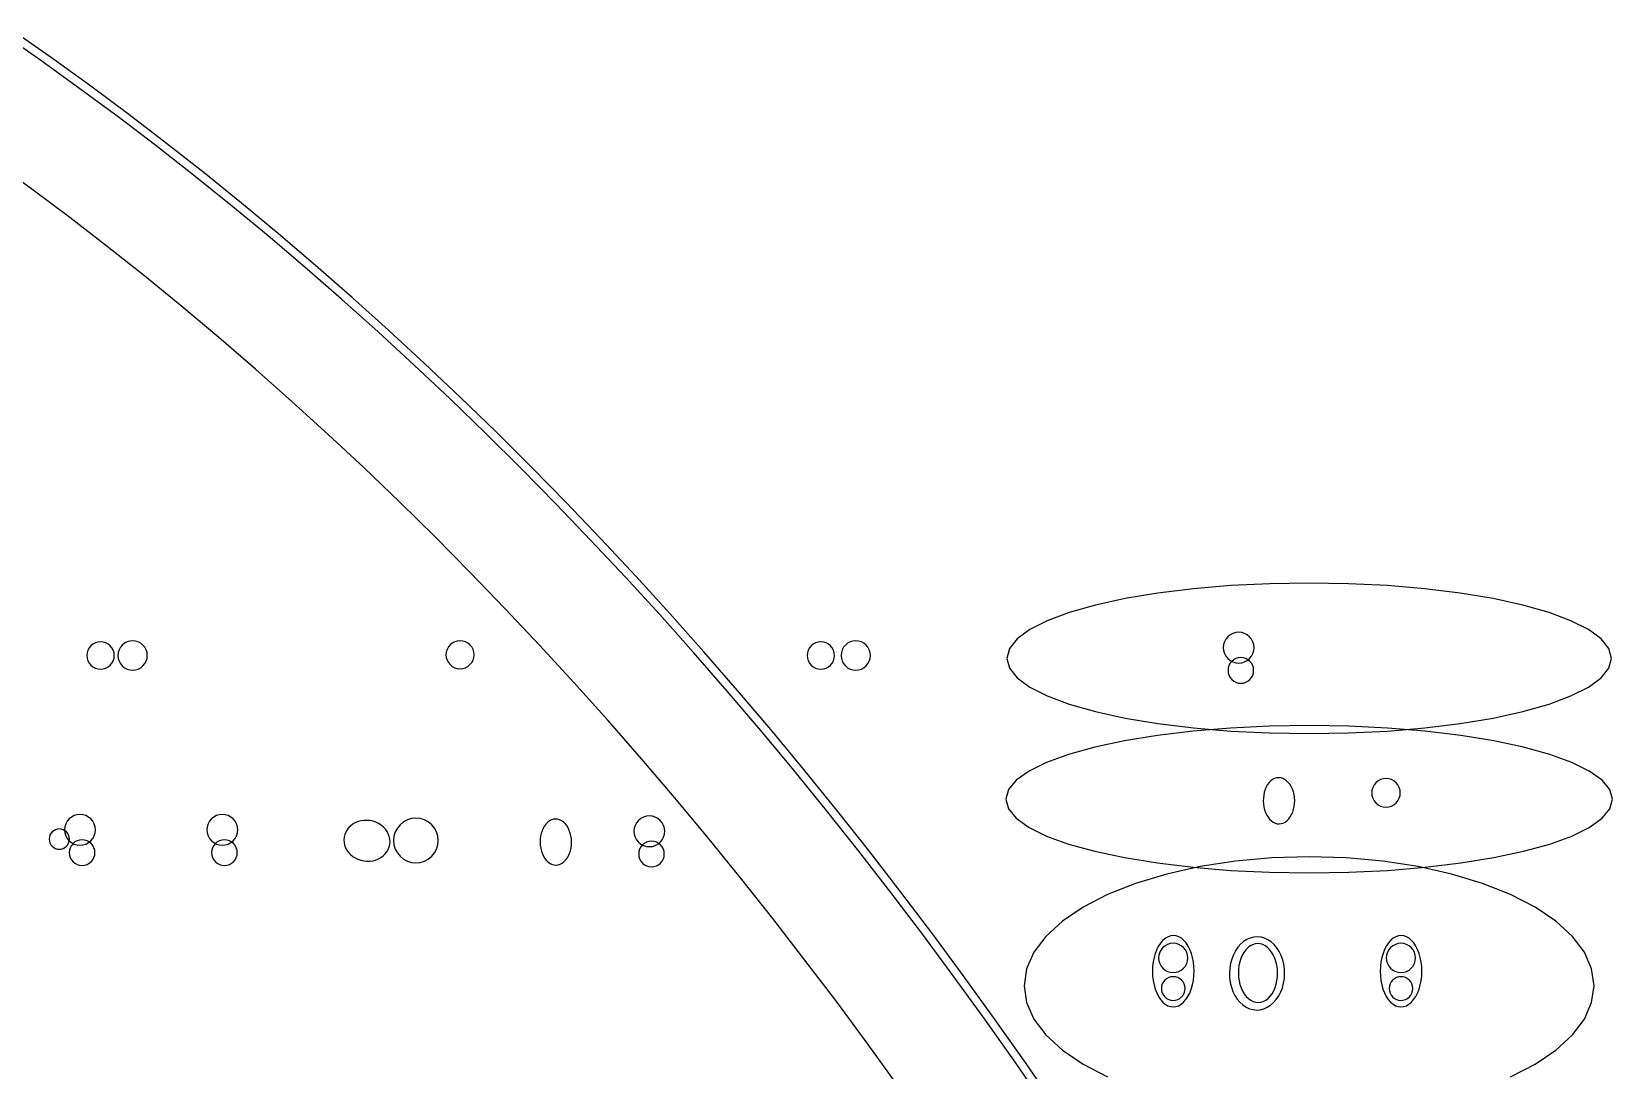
# Model space of a CAD drawing. Extents: x -4 to 217, y -26 to 302.
# Drawn here: x 153.42 to 200.43, y 255.65 to 286.55 of the extents above; entities that cross this region are included whole.
import ezdxf

# ---------------------------------------------------------------- set-up
doc = ezdxf.new("R2010")
doc.units = 0

msp = doc.modelspace()

# ---------------------------------------------------------------- linework, layer by layer
at = {"layer": 'CIRCLES'}
for p, q in [((188.934, 268.478), (188.892, 268.399)), ((188.991, 268.548), (188.934, 268.478)), ((189.06, 268.605), (188.991, 268.548)), ((189.139, 268.647), (189.06, 268.605)), ((189.225, 268.673), (189.139, 268.647)), ((189.315, 268.682), (189.225, 268.673)), ((189.404, 268.673), (189.315, 268.682)), ((189.49, 268.647), (189.404, 268.673)), ((189.569, 268.605), (189.49, 268.647)), ((189.638, 268.548), (189.569, 268.605)), ((189.695, 268.478), (189.638, 268.548)), ((189.738, 268.399), (189.695, 268.478)), ((155.07, 268.071), (155.062, 267.991)), ((155.062, 267.991), (155.07, 267.912)), ((155.093, 268.147), (155.07, 268.071)), ((155.131, 268.217), (155.093, 268.147)), ((155.181, 268.279), (155.131, 268.217)), ((155.243, 268.33), (155.181, 268.279)), ((155.313, 268.367), (155.243, 268.33)), ((155.39, 268.39), (155.313, 268.367)), ((155.469, 268.398), (155.39, 268.39)), ((155.549, 268.39), (155.469, 268.398)), ((155.625, 268.367), (155.549, 268.39)), ((155.695, 268.33), (155.625, 268.367)), ((155.757, 268.279), (155.695, 268.33)), ((155.808, 268.217), (155.757, 268.279)), ((155.845, 268.147), (155.808, 268.217)), ((155.868, 268.071), (155.845, 268.147)), ((155.876, 267.991), (155.868, 268.071)), ((155.868, 267.912), (155.876, 267.991)), ((155.994, 268.076), (155.985, 267.991)), ((155.985, 267.991), (155.994, 267.906)), ((156.019, 268.158), (155.994, 268.076)), ((156.059, 268.234), (156.019, 268.158)), ((156.113, 268.3), (156.059, 268.234)), ((156.179, 268.354), (156.113, 268.3)), ((156.255, 268.394), (156.179, 268.354)), ((156.337, 268.419), (156.255, 268.394)), ((156.422, 268.428), (156.337, 268.419)), ((156.507, 268.419), (156.422, 268.428)), ((156.589, 268.394), (156.507, 268.419)), ((156.664, 268.354), (156.589, 268.394)), ((156.73, 268.3), (156.664, 268.354)), ((156.784, 268.234), (156.73, 268.3)), ((156.825, 268.158), (156.784, 268.234)), ((156.85, 268.076), (156.825, 268.158)), ((156.858, 267.991), (156.85, 268.076)), ((156.85, 267.906), (156.858, 267.991)), ((165.749, 268.094), (165.741, 268.012)), ((165.741, 268.012), (165.749, 267.931)), ((165.773, 268.172), (165.749, 268.094)), ((165.812, 268.244), (165.773, 268.172)), ((165.864, 268.307), (165.812, 268.244)), ((165.927, 268.359), (165.864, 268.307)), ((165.999, 268.398), (165.927, 268.359)), ((166.077, 268.421), (165.999, 268.398)), ((166.158, 268.429), (166.077, 268.421)), ((166.24, 268.421), (166.158, 268.429)), ((166.318, 268.398), (166.24, 268.421)), ((166.39, 268.359), (166.318, 268.398)), ((166.453, 268.307), (166.39, 268.359)), ((166.505, 268.244), (166.453, 268.307)), ((166.544, 268.172), (166.505, 268.244)), ((166.567, 268.094), (166.544, 268.172)), ((166.575, 268.012), (166.567, 268.094)), ((166.567, 267.931), (166.575, 268.012)), ((176.491, 268.071), (176.483, 267.991)), ((176.483, 267.991), (176.491, 267.912)), ((176.514, 268.147), (176.491, 268.071)), ((176.551, 268.217), (176.514, 268.147)), ((176.602, 268.279), (176.551, 268.217)), ((176.664, 268.33), (176.602, 268.279)), ((176.734, 268.367), (176.664, 268.33)), ((176.81, 268.39), (176.734, 268.367)), ((176.89, 268.398), (176.81, 268.39)), ((176.969, 268.39), (176.89, 268.398)), ((177.046, 268.367), (176.969, 268.39)), ((177.116, 268.33), (177.046, 268.367)), ((177.178, 268.279), (177.116, 268.33)), ((177.228, 268.217), (177.178, 268.279)), ((177.266, 268.147), (177.228, 268.217)), ((177.289, 268.071), (177.266, 268.147)), ((177.297, 267.991), (177.289, 268.071)), ((177.289, 267.912), (177.297, 267.991)), ((177.499, 268.076), (177.491, 267.991)), ((177.491, 267.991), (177.499, 267.906)), ((177.524, 268.158), (177.499, 268.076)), ((177.564, 268.234), (177.524, 268.158)), ((177.618, 268.3), (177.564, 268.234)), ((177.685, 268.354), (177.618, 268.3)), ((177.76, 268.394), (177.685, 268.354)), ((177.842, 268.419), (177.76, 268.394)), ((177.927, 268.428), (177.842, 268.419)), ((178.012, 268.419), (177.927, 268.428)), ((178.094, 268.394), (178.012, 268.419)), ((178.169, 268.354), (178.094, 268.394)), ((178.236, 268.3), (178.169, 268.354)), ((178.29, 268.234), (178.236, 268.3)), ((178.33, 268.158), (178.29, 268.234)), ((178.355, 268.076), (178.33, 268.158)), ((178.363, 267.991), (178.355, 268.076)), ((178.355, 267.906), (178.363, 267.991)), ((188.866, 268.313), (188.857, 268.224)), ((188.857, 268.224), (188.866, 268.135)), ((188.892, 268.399), (188.866, 268.313)), ((188.866, 268.135), (188.892, 268.049)), ((188.892, 268.049), (188.934, 267.97)), ((188.934, 267.97), (188.991, 267.9)), ((189.638, 267.9), (189.695, 267.97)), ((189.695, 267.97), (189.738, 268.049)), ((189.764, 268.313), (189.738, 268.399)), ((189.738, 268.049), (189.764, 268.135)), ((189.773, 268.224), (189.764, 268.313)), ((189.764, 268.135), (189.773, 268.224)), ((155.07, 267.912), (155.093, 267.835)), ((155.093, 267.835), (155.131, 267.765)), ((155.131, 267.765), (155.181, 267.703)), ((155.181, 267.703), (155.243, 267.653)), ((155.243, 267.653), (155.313, 267.615)), ((155.313, 267.615), (155.39, 267.592)), ((155.39, 267.592), (155.469, 267.584)), ((155.469, 267.584), (155.549, 267.592)), ((155.549, 267.592), (155.625, 267.615)), ((155.625, 267.615), (155.695, 267.653)), ((155.695, 267.653), (155.757, 267.703)), ((155.757, 267.703), (155.808, 267.765)), ((155.808, 267.765), (155.845, 267.835)), ((155.845, 267.835), (155.868, 267.912)), ((155.994, 267.906), (156.019, 267.824)), ((156.019, 267.824), (156.059, 267.749)), ((156.059, 267.749), (156.113, 267.683)), ((156.113, 267.683), (156.179, 267.628)), ((156.179, 267.628), (156.255, 267.588)), ((156.255, 267.588), (156.337, 267.563)), ((156.337, 267.563), (156.422, 267.555)), ((156.422, 267.555), (156.507, 267.563)), ((156.507, 267.563), (156.589, 267.588)), ((156.589, 267.588), (156.664, 267.628)), ((156.664, 267.628), (156.73, 267.683)), ((156.73, 267.683), (156.784, 267.749)), ((156.784, 267.749), (156.825, 267.824)), ((156.825, 267.824), (156.85, 267.906)), ((165.749, 267.931), (165.773, 267.853)), ((165.773, 267.853), (165.812, 267.781)), ((165.812, 267.781), (165.864, 267.718)), ((165.864, 267.718), (165.927, 267.666)), ((165.927, 267.666), (165.999, 267.627)), ((165.999, 267.627), (166.077, 267.603)), ((166.077, 267.603), (166.158, 267.595)), ((166.158, 267.595), (166.24, 267.603)), ((166.24, 267.603), (166.318, 267.627)), ((166.318, 267.627), (166.39, 267.666)), ((166.39, 267.666), (166.453, 267.718)), ((166.453, 267.718), (166.505, 267.781)), ((166.505, 267.781), (166.544, 267.853)), ((166.544, 267.853), (166.567, 267.931)), ((176.491, 267.912), (176.514, 267.835)), ((176.514, 267.835), (176.551, 267.765)), ((176.551, 267.765), (176.602, 267.703)), ((176.602, 267.703), (176.664, 267.653)), ((176.664, 267.653), (176.734, 267.615)), ((176.734, 267.615), (176.81, 267.592)), ((176.81, 267.592), (176.89, 267.584)), ((176.89, 267.584), (176.969, 267.592)), ((176.969, 267.592), (177.046, 267.615)), ((177.046, 267.615), (177.116, 267.653)), ((177.116, 267.653), (177.178, 267.703)), ((177.178, 267.703), (177.228, 267.765)), ((177.228, 267.765), (177.266, 267.835)), ((177.266, 267.835), (177.289, 267.912)), ((177.499, 267.906), (177.524, 267.824)), ((177.524, 267.824), (177.564, 267.749)), ((177.564, 267.749), (177.618, 267.683)), ((177.618, 267.683), (177.685, 267.628)), ((177.685, 267.628), (177.76, 267.588)), ((177.76, 267.588), (177.842, 267.563)), ((177.842, 267.563), (177.927, 267.555)), ((177.927, 267.555), (178.012, 267.563)), ((178.012, 267.563), (178.094, 267.588)), ((178.094, 267.588), (178.169, 267.628)), ((178.169, 267.628), (178.236, 267.683)), ((178.236, 267.683), (178.29, 267.749)), ((178.29, 267.749), (178.33, 267.824)), ((178.33, 267.824), (178.355, 267.906)), ((188.991, 267.9), (189.06, 267.843)), ((189.004, 267.621), (188.997, 267.547)), ((188.997, 267.547), (189.004, 267.472)), ((189.026, 267.693), (189.004, 267.621)), ((189.061, 267.759), (189.026, 267.693)), ((189.06, 267.843), (189.139, 267.801)), ((189.108, 267.816), (189.061, 267.759)), ((189.166, 267.864), (189.108, 267.816)), ((189.139, 267.801), (189.225, 267.775)), ((189.232, 267.899), (189.166, 267.864)), ((189.225, 267.775), (189.315, 267.766)), ((189.304, 267.921), (189.232, 267.899)), ((189.378, 267.928), (189.304, 267.921)), ((189.315, 267.766), (189.404, 267.775)), ((189.453, 267.921), (189.378, 267.928)), ((189.404, 267.775), (189.49, 267.801)), ((189.524, 267.899), (189.453, 267.921)), ((189.49, 267.801), (189.569, 267.843)), ((189.59, 267.864), (189.524, 267.899)), ((189.569, 267.843), (189.638, 267.9)), ((189.648, 267.816), (189.59, 267.864)), ((189.695, 267.759), (189.648, 267.816)), ((189.731, 267.693), (189.695, 267.759)), ((189.752, 267.621), (189.731, 267.693)), ((189.76, 267.547), (189.752, 267.621)), ((189.752, 267.472), (189.76, 267.547)), ((189.004, 267.472), (189.026, 267.401)), ((189.026, 267.401), (189.061, 267.335)), ((189.061, 267.335), (189.108, 267.277)), ((189.108, 267.277), (189.166, 267.229)), ((189.166, 267.229), (189.232, 267.194)), ((189.232, 267.194), (189.304, 267.172)), ((189.304, 267.172), (189.378, 267.165)), ((189.378, 267.165), (189.453, 267.172)), ((189.453, 267.172), (189.524, 267.194)), ((189.524, 267.194), (189.59, 267.229)), ((189.59, 267.229), (189.648, 267.277)), ((189.648, 267.277), (189.695, 267.335)), ((189.695, 267.335), (189.731, 267.401)), ((189.731, 267.401), (189.752, 267.472)), ((193.395, 264.207), (193.342, 264.143)), ((193.46, 264.26), (193.395, 264.207)), ((193.533, 264.3), (193.46, 264.26)), ((193.613, 264.324), (193.533, 264.3)), ((193.696, 264.332), (193.613, 264.324)), ((193.779, 264.324), (193.696, 264.332)), ((193.859, 264.3), (193.779, 264.324)), ((193.933, 264.26), (193.859, 264.3)), ((193.997, 264.207), (193.933, 264.26)), ((194.05, 264.143), (193.997, 264.207)), ((193.278, 263.989), (193.27, 263.906)), ((193.27, 263.906), (193.278, 263.823)), ((193.303, 264.069), (193.278, 263.989)), ((193.278, 263.823), (193.303, 263.743)), ((193.342, 264.143), (193.303, 264.069)), ((193.303, 263.743), (193.342, 263.669)), ((194.09, 264.069), (194.05, 264.143)), ((194.05, 263.669), (194.09, 263.743)), ((194.114, 263.989), (194.09, 264.069)), ((194.09, 263.743), (194.114, 263.823)), ((194.122, 263.906), (194.114, 263.989)), ((194.114, 263.823), (194.122, 263.906)), ((154.855, 263.263), (154.766, 263.254)), ((154.945, 263.254), (154.855, 263.263)), ((159.089, 263.263), (158.999, 263.254)), ((159.178, 263.254), (159.089, 263.263)), ((193.342, 263.669), (193.395, 263.605)), ((193.395, 263.605), (193.46, 263.552)), ((193.46, 263.552), (193.533, 263.512)), ((193.533, 263.512), (193.613, 263.488)), ((193.613, 263.488), (193.696, 263.48)), ((193.696, 263.48), (193.779, 263.488)), ((193.779, 263.488), (193.859, 263.512)), ((193.859, 263.512), (193.933, 263.552)), ((193.933, 263.552), (193.997, 263.605)), ((193.997, 263.605), (194.05, 263.669)), ((154.126, 262.808), (154.074, 262.78)), ((154.183, 262.825), (154.126, 262.808)), ((154.242, 262.831), (154.183, 262.825)), ((154.3, 262.825), (154.242, 262.831)), ((154.357, 262.808), (154.3, 262.825)), ((154.409, 262.78), (154.357, 262.808)), ((154.406, 262.895), (154.397, 262.805)), ((154.397, 262.805), (154.406, 262.716)), ((154.432, 262.981), (154.406, 262.895)), ((154.475, 263.06), (154.432, 262.981)), ((154.532, 263.129), (154.475, 263.06)), ((154.601, 263.186), (154.532, 263.129)), ((154.68, 263.228), (154.601, 263.186)), ((154.766, 263.254), (154.68, 263.228)), ((155.031, 263.228), (154.945, 263.254)), ((155.11, 263.186), (155.031, 263.228)), ((155.179, 263.129), (155.11, 263.186)), ((155.236, 263.06), (155.179, 263.129)), ((155.278, 262.981), (155.236, 263.06)), ((155.304, 262.895), (155.278, 262.981)), ((155.313, 262.805), (155.304, 262.895)), ((155.304, 262.716), (155.313, 262.805)), ((158.64, 262.895), (158.631, 262.805)), ((158.631, 262.805), (158.64, 262.716)), ((158.666, 262.981), (158.64, 262.895)), ((158.708, 263.06), (158.666, 262.981)), ((158.765, 263.129), (158.708, 263.06)), ((158.834, 263.186), (158.765, 263.129)), ((158.913, 263.228), (158.834, 263.186)), ((158.999, 263.254), (158.913, 263.228)), ((159.264, 263.228), (159.178, 263.254)), ((159.343, 263.186), (159.264, 263.228)), ((159.412, 263.129), (159.343, 263.186)), ((159.469, 263.06), (159.412, 263.129)), ((159.512, 262.981), (159.469, 263.06)), ((159.538, 262.895), (159.512, 262.981)), ((159.547, 262.805), (159.538, 262.895)), ((159.538, 262.716), (159.547, 262.805)), ((164.294, 262.857), (164.232, 262.742)), ((164.376, 262.958), (164.294, 262.857)), ((164.477, 263.04), (164.376, 262.958)), ((164.592, 263.102), (164.477, 263.04)), ((164.716, 263.139), (164.592, 263.102)), ((164.846, 263.152), (164.716, 263.139)), ((164.976, 263.139), (164.846, 263.152)), ((165.1, 263.102), (164.976, 263.139)), ((165.215, 263.04), (165.1, 263.102)), ((165.316, 262.958), (165.215, 263.04)), ((165.398, 262.857), (165.316, 262.958)), ((165.46, 262.742), (165.398, 262.857)), ((171.34, 262.852), (171.331, 262.763)), ((171.366, 262.938), (171.34, 262.852)), ((171.408, 263.017), (171.366, 262.938)), ((171.465, 263.087), (171.408, 263.017)), ((171.534, 263.144), (171.465, 263.087)), ((171.613, 263.186), (171.534, 263.144)), ((171.699, 263.212), (171.613, 263.186)), ((171.789, 263.221), (171.699, 263.212)), ((171.878, 263.212), (171.789, 263.221)), ((171.964, 263.186), (171.878, 263.212)), ((172.043, 263.144), (171.964, 263.186)), ((172.112, 263.087), (172.043, 263.144)), ((172.169, 263.017), (172.112, 263.087)), ((172.212, 262.938), (172.169, 263.017)), ((172.238, 262.852), (172.212, 262.938)), ((172.247, 262.763), (172.238, 262.852)), ((153.946, 262.589), (153.941, 262.53)), ((153.941, 262.53), (153.946, 262.471)), ((153.964, 262.645), (153.946, 262.589)), ((153.946, 262.471), (153.964, 262.415)), ((153.991, 262.697), (153.964, 262.645)), ((153.964, 262.415), (153.991, 262.363)), ((154.029, 262.743), (153.991, 262.697)), ((153.991, 262.363), (154.029, 262.317)), ((154.074, 262.78), (154.029, 262.743)), ((154.406, 262.716), (154.432, 262.63)), ((154.454, 262.743), (154.409, 262.78)), ((154.432, 262.63), (154.475, 262.551)), ((154.492, 262.697), (154.454, 262.743)), ((154.454, 262.317), (154.492, 262.363)), ((154.475, 262.551), (154.532, 262.482)), ((154.519, 262.645), (154.492, 262.697)), ((154.492, 262.363), (154.519, 262.415)), ((154.537, 262.589), (154.519, 262.645)), ((154.519, 262.415), (154.537, 262.471)), ((154.532, 262.482), (154.601, 262.425)), ((154.542, 262.53), (154.537, 262.589)), ((154.537, 262.471), (154.542, 262.53)), ((154.602, 262.34), (154.566, 262.274)), ((154.601, 262.425), (154.68, 262.382)), ((154.649, 262.398), (154.602, 262.34)), ((154.707, 262.445), (154.649, 262.398)), ((154.68, 262.382), (154.766, 262.356)), ((154.773, 262.481), (154.707, 262.445)), ((154.766, 262.356), (154.855, 262.347)), ((154.844, 262.502), (154.773, 262.481)), ((154.919, 262.51), (154.844, 262.502)), ((154.855, 262.347), (154.945, 262.356)), ((154.993, 262.502), (154.919, 262.51)), ((154.945, 262.356), (155.031, 262.382)), ((155.065, 262.481), (154.993, 262.502)), ((155.031, 262.382), (155.11, 262.425)), ((155.131, 262.445), (155.065, 262.481)), ((155.11, 262.425), (155.179, 262.482)), ((155.189, 262.398), (155.131, 262.445)), ((155.179, 262.482), (155.236, 262.551)), ((155.236, 262.34), (155.189, 262.398)), ((155.236, 262.551), (155.278, 262.63)), ((155.271, 262.274), (155.236, 262.34)), ((155.278, 262.63), (155.304, 262.716)), ((158.64, 262.716), (158.666, 262.63)), ((158.666, 262.63), (158.708, 262.551)), ((158.708, 262.551), (158.765, 262.482)), ((158.765, 262.482), (158.834, 262.425)), ((158.835, 262.34), (158.8, 262.274)), ((158.834, 262.425), (158.913, 262.382)), ((158.882, 262.398), (158.835, 262.34)), ((158.94, 262.445), (158.882, 262.398)), ((158.913, 262.382), (158.999, 262.356)), ((159.006, 262.481), (158.94, 262.445)), ((158.999, 262.356), (159.089, 262.347)), ((159.078, 262.502), (159.006, 262.481)), ((159.152, 262.51), (159.078, 262.502)), ((159.089, 262.347), (159.178, 262.356)), ((159.227, 262.502), (159.152, 262.51)), ((159.178, 262.356), (159.264, 262.382)), ((159.298, 262.481), (159.227, 262.502)), ((159.264, 262.382), (159.343, 262.425)), ((159.364, 262.445), (159.298, 262.481)), ((159.343, 262.425), (159.412, 262.482)), ((159.422, 262.398), (159.364, 262.445)), ((159.412, 262.482), (159.469, 262.551)), ((159.469, 262.34), (159.422, 262.398)), ((159.469, 262.551), (159.512, 262.63)), ((159.505, 262.274), (159.469, 262.34)), ((159.512, 262.63), (159.538, 262.716)), ((164.194, 262.617), (164.182, 262.488)), ((164.182, 262.488), (164.194, 262.358)), ((164.232, 262.742), (164.194, 262.617)), ((164.194, 262.358), (164.232, 262.234)), ((165.498, 262.617), (165.46, 262.742)), ((165.46, 262.234), (165.498, 262.358)), ((165.51, 262.488), (165.498, 262.617)), ((165.498, 262.358), (165.51, 262.488)), ((171.331, 262.763), (171.34, 262.674)), ((171.34, 262.674), (171.366, 262.588)), ((171.366, 262.588), (171.408, 262.509)), ((171.408, 262.509), (171.465, 262.439)), ((171.465, 262.439), (171.534, 262.382)), ((171.534, 262.382), (171.613, 262.34)), ((171.582, 262.355), (171.535, 262.298)), ((171.64, 262.403), (171.582, 262.355)), ((171.613, 262.34), (171.699, 262.314)), ((171.706, 262.438), (171.64, 262.403)), ((171.778, 262.46), (171.706, 262.438)), ((171.852, 262.467), (171.778, 262.46)), ((171.927, 262.46), (171.852, 262.467)), ((171.878, 262.314), (171.964, 262.34)), ((171.998, 262.438), (171.927, 262.46)), ((171.964, 262.34), (172.043, 262.382)), ((172.064, 262.403), (171.998, 262.438)), ((172.043, 262.382), (172.112, 262.439)), ((172.122, 262.355), (172.064, 262.403)), ((172.112, 262.439), (172.169, 262.509)), ((172.169, 262.298), (172.122, 262.355)), ((172.169, 262.509), (172.212, 262.588)), ((172.212, 262.588), (172.238, 262.674)), ((172.238, 262.674), (172.247, 262.763)), ((154.029, 262.317), (154.074, 262.28)), ((154.074, 262.28), (154.126, 262.252)), ((154.126, 262.252), (154.183, 262.235)), ((154.183, 262.235), (154.242, 262.229)), ((154.242, 262.229), (154.3, 262.235)), ((154.3, 262.235), (154.357, 262.252)), ((154.357, 262.252), (154.409, 262.28)), ((154.409, 262.28), (154.454, 262.317)), ((154.545, 262.202), (154.537, 262.128)), ((154.537, 262.128), (154.545, 262.054)), ((154.566, 262.274), (154.545, 262.202)), ((154.545, 262.054), (154.566, 261.982)), ((154.566, 261.982), (154.602, 261.916)), ((154.602, 261.916), (154.649, 261.858)), ((154.649, 261.858), (154.707, 261.811)), ((155.131, 261.811), (155.189, 261.858)), ((155.189, 261.858), (155.236, 261.916)), ((155.236, 261.916), (155.271, 261.982)), ((155.293, 262.202), (155.271, 262.274)), ((155.271, 261.982), (155.293, 262.054)), ((155.3, 262.128), (155.293, 262.202)), ((155.293, 262.054), (155.3, 262.128)), ((158.778, 262.202), (158.771, 262.128)), ((158.771, 262.128), (158.778, 262.054)), ((158.8, 262.274), (158.778, 262.202)), ((158.778, 262.054), (158.8, 261.982)), ((158.8, 261.982), (158.835, 261.916)), ((158.835, 261.916), (158.882, 261.858)), ((158.882, 261.858), (158.94, 261.811)), ((159.364, 261.811), (159.422, 261.858)), ((159.422, 261.858), (159.469, 261.916)), ((159.469, 261.916), (159.505, 261.982)), ((159.526, 262.202), (159.505, 262.274)), ((159.505, 261.982), (159.526, 262.054)), ((159.534, 262.128), (159.526, 262.202)), ((159.526, 262.054), (159.534, 262.128)), ((164.232, 262.234), (164.294, 262.119)), ((164.294, 262.119), (164.376, 262.018)), ((164.376, 262.018), (164.477, 261.935)), ((164.477, 261.935), (164.592, 261.874)), ((164.592, 261.874), (164.716, 261.836)), ((164.976, 261.836), (165.1, 261.874)), ((165.1, 261.874), (165.215, 261.935)), ((165.215, 261.935), (165.316, 262.018)), ((165.316, 262.018), (165.398, 262.119)), ((165.398, 262.119), (165.46, 262.234)), ((171.478, 262.16), (171.471, 262.086)), ((171.471, 262.086), (171.478, 262.011)), ((171.5, 262.232), (171.478, 262.16)), ((171.478, 262.011), (171.5, 261.94)), ((171.535, 262.298), (171.5, 262.232)), ((171.5, 261.94), (171.535, 261.874)), ((171.535, 261.874), (171.582, 261.816)), ((171.699, 262.314), (171.789, 262.305)), ((171.789, 262.305), (171.878, 262.314)), ((172.122, 261.816), (172.169, 261.874)), ((172.205, 262.232), (172.169, 262.298)), ((172.169, 261.874), (172.205, 261.94)), ((172.226, 262.16), (172.205, 262.232)), ((172.205, 261.94), (172.226, 262.011)), ((172.234, 262.086), (172.226, 262.16)), ((172.226, 262.011), (172.234, 262.086)), ((154.707, 261.811), (154.773, 261.775)), ((154.773, 261.775), (154.844, 261.754)), ((154.844, 261.754), (154.919, 261.746)), ((154.919, 261.746), (154.993, 261.754)), ((154.993, 261.754), (155.065, 261.775)), ((155.065, 261.775), (155.131, 261.811)), ((158.94, 261.811), (159.006, 261.775)), ((159.006, 261.775), (159.078, 261.754)), ((159.078, 261.754), (159.152, 261.746)), ((159.152, 261.746), (159.227, 261.754)), ((159.227, 261.754), (159.298, 261.775)), ((159.298, 261.775), (159.364, 261.811)), ((164.716, 261.836), (164.846, 261.824)), ((164.846, 261.824), (164.976, 261.836)), ((171.582, 261.816), (171.64, 261.768)), ((171.64, 261.768), (171.706, 261.733)), ((171.706, 261.733), (171.778, 261.711)), ((171.778, 261.711), (171.852, 261.704)), ((171.852, 261.704), (171.927, 261.711)), ((171.927, 261.711), (171.998, 261.733)), ((171.998, 261.733), (172.064, 261.768)), ((172.064, 261.768), (172.122, 261.816)), ((186.94, 259.08), (186.931, 258.995)), ((186.965, 259.162), (186.94, 259.08)), ((187.005, 259.237), (186.965, 259.162)), ((187.059, 259.304), (187.005, 259.237)), ((187.125, 259.358), (187.059, 259.304)), ((187.201, 259.398), (187.125, 259.358)), ((187.282, 259.423), (187.201, 259.398)), ((187.367, 259.431), (187.282, 259.423)), ((187.452, 259.423), (187.367, 259.431)), ((187.534, 259.398), (187.452, 259.423)), ((187.609, 259.358), (187.534, 259.398)), ((187.676, 259.304), (187.609, 259.358)), ((187.73, 259.237), (187.676, 259.304)), ((187.77, 259.162), (187.73, 259.237)), ((187.795, 259.08), (187.77, 259.162)), ((187.803, 258.995), (187.795, 259.08)), ((193.713, 259.08), (193.705, 258.995)), ((193.738, 259.162), (193.713, 259.08)), ((193.778, 259.237), (193.738, 259.162)), ((193.832, 259.304), (193.778, 259.237)), ((193.899, 259.358), (193.832, 259.304)), ((193.974, 259.398), (193.899, 259.358)), ((194.056, 259.423), (193.974, 259.398)), ((194.141, 259.431), (194.056, 259.423)), ((194.226, 259.423), (194.141, 259.431)), ((194.307, 259.398), (194.226, 259.423)), ((194.383, 259.358), (194.307, 259.398)), ((194.449, 259.304), (194.383, 259.358)), ((194.503, 259.237), (194.449, 259.304)), ((194.543, 259.162), (194.503, 259.237)), ((194.568, 259.08), (194.543, 259.162)), ((194.577, 258.995), (194.568, 259.08)), ((186.931, 258.995), (186.94, 258.91)), ((186.94, 258.91), (186.965, 258.829)), ((186.965, 258.829), (187.005, 258.753)), ((187.005, 258.753), (187.059, 258.687)), ((187.059, 258.687), (187.125, 258.633)), ((187.125, 258.633), (187.201, 258.593)), ((187.201, 258.593), (187.282, 258.568)), ((187.282, 258.568), (187.367, 258.559)), ((187.367, 258.559), (187.452, 258.568)), ((187.452, 258.568), (187.534, 258.593)), ((187.534, 258.593), (187.609, 258.633)), ((187.609, 258.633), (187.676, 258.687)), ((187.676, 258.687), (187.73, 258.753)), ((187.73, 258.753), (187.77, 258.829)), ((187.77, 258.829), (187.795, 258.91)), ((187.795, 258.91), (187.803, 258.995)), ((193.705, 258.995), (193.713, 258.91)), ((193.713, 258.91), (193.738, 258.829)), ((193.738, 258.829), (193.778, 258.753)), ((193.778, 258.753), (193.832, 258.687)), ((193.832, 258.687), (193.899, 258.633)), ((193.899, 258.633), (193.974, 258.593)), ((193.974, 258.593), (194.056, 258.568)), ((194.056, 258.568), (194.141, 258.559)), ((194.141, 258.559), (194.226, 258.568)), ((194.226, 258.568), (194.307, 258.593)), ((194.307, 258.593), (194.383, 258.633)), ((194.383, 258.633), (194.449, 258.687)), ((194.449, 258.687), (194.503, 258.753)), ((194.503, 258.753), (194.543, 258.829)), ((194.543, 258.829), (194.568, 258.91)), ((194.568, 258.91), (194.577, 258.995)), ((187.022, 258.154), (187.015, 258.085)), ((187.042, 258.22), (187.022, 258.154)), ((187.074, 258.281), (187.042, 258.22)), ((187.118, 258.334), (187.074, 258.281)), ((187.172, 258.378), (187.118, 258.334)), ((187.233, 258.411), (187.172, 258.378)), ((187.299, 258.431), (187.233, 258.411)), ((187.367, 258.437), (187.299, 258.431)), ((187.436, 258.431), (187.367, 258.437)), ((187.502, 258.411), (187.436, 258.431)), ((187.563, 258.378), (187.502, 258.411)), ((187.616, 258.334), (187.563, 258.378)), ((187.66, 258.281), (187.616, 258.334)), ((187.693, 258.22), (187.66, 258.281)), ((187.713, 258.154), (187.693, 258.22)), ((187.72, 258.085), (187.713, 258.154)), ((193.795, 258.154), (193.788, 258.085)), ((193.815, 258.22), (193.795, 258.154)), ((193.848, 258.281), (193.815, 258.22)), ((193.892, 258.334), (193.848, 258.281)), ((193.945, 258.378), (193.892, 258.334)), ((194.006, 258.411), (193.945, 258.378)), ((194.072, 258.431), (194.006, 258.411)), ((194.141, 258.437), (194.072, 258.431)), ((194.209, 258.431), (194.141, 258.437)), ((194.275, 258.411), (194.209, 258.431)), ((194.336, 258.378), (194.275, 258.411)), ((194.39, 258.334), (194.336, 258.378)), ((194.434, 258.281), (194.39, 258.334)), ((194.466, 258.22), (194.434, 258.281)), ((194.486, 258.154), (194.466, 258.22)), ((194.493, 258.085), (194.486, 258.154)), ((187.015, 258.085), (187.022, 258.016)), ((187.022, 258.016), (187.042, 257.95)), ((187.042, 257.95), (187.074, 257.889)), ((187.074, 257.889), (187.118, 257.836)), ((187.118, 257.836), (187.172, 257.792)), ((187.172, 257.792), (187.233, 257.76)), ((187.233, 257.76), (187.299, 257.74)), ((187.299, 257.74), (187.367, 257.733)), ((187.367, 257.733), (187.436, 257.74)), ((187.436, 257.74), (187.502, 257.76)), ((187.502, 257.76), (187.563, 257.792)), ((187.563, 257.792), (187.616, 257.836)), ((187.616, 257.836), (187.66, 257.889)), ((187.66, 257.889), (187.693, 257.95)), ((187.693, 257.95), (187.713, 258.016)), ((187.713, 258.016), (187.72, 258.085)), ((193.788, 258.085), (193.795, 258.016)), ((193.795, 258.016), (193.815, 257.95)), ((193.815, 257.95), (193.848, 257.889)), ((193.848, 257.889), (193.892, 257.836)), ((193.892, 257.836), (193.945, 257.792)), ((193.945, 257.792), (194.006, 257.76)), ((194.006, 257.76), (194.072, 257.74)), ((194.072, 257.74), (194.141, 257.733)), ((194.141, 257.733), (194.209, 257.74)), ((194.209, 257.74), (194.275, 257.76)), ((194.275, 257.76), (194.336, 257.792)), ((194.336, 257.792), (194.39, 257.836)), ((194.39, 257.836), (194.434, 257.889)), ((194.434, 257.889), (194.466, 257.95)), ((194.466, 257.95), (194.486, 258.016)), ((194.486, 258.016), (194.493, 258.085))]:
    msp.add_line(p, q, dxfattribs=at)
at = {"layer": 'ELLIPSES'}
for p, q in [((153.718, 285.669), (152.574, 286.467)), ((154.036, 285.745), (152.892, 286.547)), ((154.856, 284.85), (153.718, 285.669)), ((155.174, 284.924), (154.036, 285.745)), ((156.305, 284.083), (155.174, 284.924)), ((155.988, 284.013), (154.856, 284.85)), ((157.113, 283.156), (155.988, 284.013)), ((157.429, 283.223), (156.305, 284.083)), ((158.232, 282.28), (157.113, 283.156)), ((158.547, 282.344), (157.429, 283.223)), ((153.424, 281.859), (152.292, 282.682)), ((159.343, 281.385), (158.232, 282.28)), ((159.658, 281.446), (158.547, 282.344)), ((154.55, 281.017), (153.424, 281.859)), ((160.448, 280.471), (159.343, 281.385)), ((160.762, 280.529), (159.658, 281.446)), ((155.669, 280.154), (154.55, 281.017)), ((161.545, 279.538), (160.448, 280.471)), ((161.859, 279.593), (160.762, 280.529)), ((156.782, 279.271), (155.669, 280.154)), ((157.887, 278.369), (156.782, 279.271)), ((162.636, 278.587), (161.545, 279.538)), ((162.948, 278.639), (161.859, 279.593)), ((158.985, 277.448), (157.887, 278.369)), ((163.719, 277.617), (162.636, 278.587)), ((164.03, 277.667), (162.948, 278.639)), ((160.076, 276.507), (158.985, 277.448)), ((164.794, 276.629), (163.719, 277.617)), ((165.104, 276.676), (164.03, 277.667)), ((161.16, 275.547), (160.076, 276.507)), ((165.861, 275.622), (164.794, 276.629)), ((166.171, 275.666), (165.104, 276.676)), ((162.236, 274.567), (161.16, 275.547)), ((166.921, 274.597), (165.861, 275.622)), ((167.23, 274.639), (166.171, 275.666)), ((163.304, 273.569), (162.236, 274.567)), ((167.973, 273.555), (166.921, 274.597)), ((168.281, 273.594), (167.23, 274.639)), ((164.364, 272.552), (163.304, 273.569)), ((169.016, 272.494), (167.973, 273.555)), ((169.323, 272.531), (168.281, 273.594)), ((165.416, 271.516), (164.364, 272.552)), ((170.051, 271.416), (169.016, 272.494)), ((170.358, 271.45), (169.323, 272.531)), ((166.46, 270.462), (165.416, 271.516)), ((171.078, 270.32), (170.051, 271.416)), ((171.384, 270.352), (170.358, 271.45)), ((167.495, 269.389), (166.46, 270.462)), ((172.097, 269.206), (171.078, 270.32)), ((172.401, 269.236), (171.384, 270.352)), ((186.914, 269.846), (185.936, 269.683)), ((187.969, 269.975), (186.914, 269.846)), ((189.083, 270.069), (187.969, 269.975)), ((190.237, 270.126), (189.083, 270.069)), ((191.41, 270.146), (190.237, 270.126)), ((192.584, 270.126), (191.41, 270.146)), ((193.737, 270.069), (192.584, 270.126)), ((194.851, 269.975), (193.737, 270.069)), ((195.906, 269.846), (194.851, 269.975)), ((196.884, 269.683), (195.906, 269.846)), ((168.522, 268.298), (167.495, 269.389)), ((185.052, 269.49), (184.277, 269.27)), ((185.936, 269.683), (185.052, 269.49)), ((197.768, 269.49), (196.884, 269.683)), ((198.544, 269.27), (197.768, 269.49)), ((173.106, 268.076), (172.097, 269.206)), ((173.41, 268.103), (172.401, 269.236)), ((183.623, 269.026), (183.103, 268.763)), ((184.277, 269.27), (183.623, 269.026)), ((199.197, 269.026), (198.544, 269.27)), ((199.717, 268.763), (199.197, 269.026)), ((182.725, 268.486), (182.495, 268.199)), ((183.103, 268.763), (182.725, 268.486)), ((200.095, 268.486), (199.717, 268.763)), ((200.325, 268.199), (200.095, 268.486)), ((169.541, 267.189), (168.522, 268.298)), ((174.107, 266.928), (173.106, 268.076)), ((174.41, 266.953), (173.41, 268.103)), ((182.495, 268.199), (182.419, 267.906)), ((200.402, 267.906), (200.325, 268.199)), ((182.419, 267.906), (182.495, 267.614)), ((182.495, 267.614), (182.725, 267.327)), ((200.095, 267.327), (200.325, 267.614)), ((200.325, 267.614), (200.402, 267.906)), ((170.55, 266.063), (169.541, 267.189)), ((182.725, 267.327), (183.103, 267.05)), ((183.103, 267.05), (183.623, 266.787)), ((199.197, 266.787), (199.717, 267.05)), ((199.717, 267.05), (200.095, 267.327)), ((175.099, 265.763), (174.107, 266.928)), ((175.401, 265.786), (174.41, 266.953)), ((183.623, 266.787), (184.277, 266.543)), ((198.544, 266.543), (199.197, 266.787)), ((184.277, 266.543), (185.052, 266.323)), ((185.052, 266.323), (185.936, 266.13)), ((185.936, 266.13), (186.914, 265.967)), ((195.906, 265.967), (196.884, 266.13)), ((196.884, 266.13), (197.768, 266.323)), ((197.768, 266.323), (198.544, 266.543)), ((171.551, 264.918), (170.55, 266.063)), ((176.082, 264.581), (175.099, 265.763)), ((176.382, 264.603), (175.401, 265.786)), ((186.901, 265.612), (185.92, 265.453)), ((187.959, 265.739), (186.901, 265.612)), ((186.914, 265.967), (187.969, 265.838)), ((189.076, 265.831), (187.959, 265.739)), ((187.969, 265.838), (189.083, 265.744)), ((190.233, 265.887), (189.076, 265.831)), ((189.083, 265.744), (190.237, 265.687)), ((191.41, 265.905), (190.233, 265.887)), ((190.237, 265.687), (191.41, 265.667)), ((192.587, 265.887), (191.41, 265.905)), ((191.41, 265.667), (192.584, 265.687)), ((192.584, 265.687), (193.737, 265.744)), ((193.744, 265.831), (192.587, 265.887)), ((193.737, 265.744), (194.851, 265.838)), ((194.861, 265.739), (193.744, 265.831)), ((194.851, 265.838), (195.906, 265.967)), ((195.919, 265.612), (194.861, 265.739)), ((196.9, 265.453), (195.919, 265.612)), ((185.033, 265.264), (184.256, 265.049)), ((185.92, 265.453), (185.033, 265.264)), ((197.787, 265.264), (196.9, 265.453)), ((198.565, 265.049), (197.787, 265.264)), ((172.543, 263.755), (171.551, 264.918)), ((183.6, 264.81), (183.079, 264.554)), ((184.256, 265.049), (183.6, 264.81)), ((199.22, 264.81), (198.565, 265.049)), ((199.742, 264.554), (199.22, 264.81)), ((177.055, 263.383), (176.082, 264.581)), ((177.355, 263.402), (176.382, 264.603)), ((182.699, 264.282), (182.469, 264.001)), ((183.079, 264.554), (182.699, 264.282)), ((190.22, 264.209), (190.175, 264.149)), ((190.27, 264.26), (190.22, 264.209)), ((190.325, 264.3), (190.27, 264.26)), ((190.382, 264.33), (190.325, 264.3)), ((190.442, 264.348), (190.382, 264.33)), ((190.503, 264.355), (190.442, 264.348)), ((190.564, 264.35), (190.503, 264.355)), ((190.624, 264.333), (190.564, 264.35)), ((190.682, 264.305), (190.624, 264.333)), ((190.738, 264.266), (190.682, 264.305)), ((190.789, 264.217), (190.738, 264.266)), ((190.836, 264.159), (190.789, 264.217)), ((200.121, 264.282), (199.742, 264.554)), ((200.351, 264.001), (200.121, 264.282)), ((173.525, 262.576), (172.543, 263.755)), ((182.469, 264.001), (182.392, 263.716)), ((190.048, 263.752), (190.045, 263.663)), ((190.059, 263.84), (190.048, 263.752)), ((190.077, 263.925), (190.059, 263.84)), ((190.103, 264.006), (190.077, 263.925)), ((190.136, 264.081), (190.103, 264.006)), ((190.175, 264.149), (190.136, 264.081)), ((190.877, 264.092), (190.836, 264.159)), ((190.912, 264.018), (190.877, 264.092)), ((190.94, 263.938), (190.912, 264.018)), ((190.961, 263.853), (190.94, 263.938)), ((190.974, 263.765), (190.961, 263.853)), ((190.98, 263.676), (190.974, 263.765)), ((200.428, 263.716), (200.351, 264.001)), ((178.019, 262.168), (177.055, 263.383)), ((178.318, 262.186), (177.355, 263.402)), ((182.392, 263.716), (182.469, 263.43)), ((182.469, 263.43), (182.699, 263.149)), ((190.045, 263.663), (190.05, 263.573)), ((190.05, 263.573), (190.063, 263.485)), ((190.063, 263.485), (190.084, 263.401)), ((190.084, 263.401), (190.112, 263.321)), ((190.112, 263.321), (190.147, 263.246)), ((190.889, 263.257), (190.922, 263.332)), ((190.922, 263.332), (190.948, 263.413)), ((190.948, 263.413), (190.966, 263.498)), ((190.966, 263.498), (190.977, 263.586)), ((190.977, 263.586), (190.98, 263.676)), ((200.121, 263.149), (200.351, 263.43)), ((200.351, 263.43), (200.428, 263.716)), ((162.798, 262.808), (162.758, 262.738)), ((162.848, 262.872), (162.798, 262.808)), ((162.908, 262.929), (162.848, 262.872)), ((162.976, 262.979), (162.908, 262.929)), ((163.051, 263.02), (162.976, 262.979)), ((163.132, 263.052), (163.051, 263.02)), ((163.217, 263.074), (163.132, 263.052)), ((163.305, 263.086), (163.217, 263.074)), ((163.395, 263.087), (163.305, 263.086)), ((163.484, 263.078), (163.395, 263.087)), ((163.572, 263.059), (163.484, 263.078)), ((163.657, 263.03), (163.572, 263.059)), ((163.737, 262.992), (163.657, 263.03)), ((163.812, 262.945), (163.737, 262.992)), ((163.879, 262.889), (163.812, 262.945)), ((163.937, 262.827), (163.879, 262.889)), ((163.987, 262.759), (163.937, 262.827)), ((168.63, 262.854), (168.598, 262.779)), ((168.67, 262.922), (168.63, 262.854)), ((168.715, 262.981), (168.67, 262.922)), ((168.765, 263.032), (168.715, 262.981)), ((168.819, 263.072), (168.765, 263.032)), ((168.877, 263.102), (168.819, 263.072)), ((168.937, 263.12), (168.877, 263.102)), ((168.997, 263.127), (168.937, 263.12)), ((169.058, 263.122), (168.997, 263.127)), ((169.119, 263.105), (169.058, 263.122)), ((169.177, 263.077), (169.119, 263.105)), ((169.232, 263.039), (169.177, 263.077)), ((169.284, 262.989), (169.232, 263.039)), ((169.331, 262.931), (169.284, 262.989)), ((169.372, 262.864), (169.331, 262.931)), ((169.407, 262.79), (169.372, 262.864)), ((169.435, 262.71), (169.407, 262.79)), ((182.699, 263.149), (183.079, 262.877)), ((183.079, 262.877), (183.6, 262.621)), ((190.147, 263.246), (190.189, 263.18)), ((190.189, 263.18), (190.235, 263.121)), ((190.235, 263.121), (190.287, 263.072)), ((190.287, 263.072), (190.342, 263.033)), ((190.342, 263.033), (190.401, 263.005)), ((190.401, 263.005), (190.461, 262.988)), ((190.461, 262.988), (190.522, 262.983)), ((190.522, 262.983), (190.583, 262.99)), ((190.583, 262.99), (190.642, 263.008)), ((190.642, 263.008), (190.7, 263.038)), ((190.7, 263.038), (190.754, 263.078)), ((190.754, 263.078), (190.804, 263.129)), ((190.804, 263.129), (190.849, 263.189)), ((190.849, 263.189), (190.889, 263.257)), ((199.22, 262.621), (199.742, 262.877)), ((199.742, 262.877), (200.121, 263.149)), ((162.71, 262.587), (162.703, 262.508)), ((162.703, 262.508), (162.709, 262.428)), ((162.709, 262.428), (162.726, 262.35)), ((162.728, 262.664), (162.71, 262.587)), ((162.726, 262.35), (162.754, 262.273)), ((162.758, 262.738), (162.728, 262.664)), ((164.026, 262.686), (163.987, 262.759)), ((164.054, 262.61), (164.026, 262.686)), ((164.052, 262.295), (164.07, 262.372)), ((164.071, 262.531), (164.054, 262.61)), ((164.07, 262.372), (164.076, 262.452)), ((164.076, 262.452), (164.071, 262.531)), ((168.543, 262.524), (168.54, 262.435)), ((168.54, 262.435), (168.545, 262.345)), ((168.553, 262.613), (168.543, 262.524)), ((168.545, 262.345), (168.558, 262.258)), ((168.572, 262.698), (168.553, 262.613)), ((168.598, 262.779), (168.572, 262.698)), ((169.456, 262.625), (169.435, 262.71)), ((169.469, 262.537), (169.456, 262.625)), ((169.461, 262.27), (169.471, 262.358)), ((169.474, 262.448), (169.469, 262.537)), ((169.471, 262.358), (169.474, 262.448)), ((174.498, 261.379), (173.525, 262.576)), ((183.6, 262.621), (184.256, 262.382)), ((184.256, 262.382), (185.033, 262.167)), ((197.787, 262.167), (198.565, 262.382)), ((198.565, 262.382), (199.22, 262.621)), ((162.754, 262.273), (162.793, 262.2)), ((162.793, 262.2), (162.842, 262.132)), ((162.842, 262.132), (162.901, 262.07)), ((162.901, 262.07), (162.968, 262.015)), ((162.968, 262.015), (163.042, 261.968)), ((163.042, 261.968), (163.123, 261.929)), ((163.123, 261.929), (163.207, 261.9)), ((163.207, 261.9), (163.295, 261.881)), ((163.295, 261.881), (163.385, 261.872)), ((163.385, 261.872), (163.475, 261.874)), ((163.475, 261.874), (163.563, 261.886)), ((163.563, 261.886), (163.648, 261.908)), ((163.648, 261.908), (163.729, 261.939)), ((163.729, 261.939), (163.804, 261.981)), ((163.804, 261.981), (163.872, 262.03)), ((163.872, 262.03), (163.931, 262.087)), ((163.931, 262.087), (163.982, 262.151)), ((163.982, 262.151), (164.022, 262.221)), ((164.022, 262.221), (164.052, 262.295)), ((168.558, 262.258), (168.579, 262.173)), ((168.579, 262.173), (168.607, 262.093)), ((168.607, 262.093), (168.642, 262.019)), ((168.642, 262.019), (168.683, 261.952)), ((168.683, 261.952), (168.73, 261.893)), ((168.73, 261.893), (168.782, 261.844)), ((169.195, 261.81), (169.249, 261.851)), ((169.249, 261.851), (169.299, 261.901)), ((169.299, 261.901), (169.344, 261.961)), ((169.344, 261.961), (169.383, 262.029)), ((169.383, 262.029), (169.416, 262.104)), ((169.416, 262.104), (169.442, 262.185)), ((169.442, 262.185), (169.461, 262.27)), ((178.974, 260.937), (178.019, 262.168)), ((179.272, 260.953), (178.318, 262.186)), ((185.033, 262.167), (185.92, 261.978)), ((185.92, 261.978), (186.901, 261.819)), ((189.217, 261.872), (188.167, 261.711)), ((190.304, 261.97), (189.217, 261.872)), ((191.41, 262.003), (190.304, 261.97)), ((192.516, 261.97), (191.41, 262.003)), ((193.603, 261.872), (192.516, 261.97)), ((194.653, 261.711), (193.603, 261.872)), ((195.919, 261.819), (196.9, 261.978)), ((196.9, 261.978), (197.787, 262.167)), ((168.782, 261.844), (168.837, 261.805)), ((168.837, 261.805), (168.895, 261.777)), ((168.895, 261.777), (168.955, 261.761)), ((168.955, 261.761), (169.017, 261.756)), ((169.017, 261.756), (169.077, 261.762)), ((169.077, 261.762), (169.137, 261.781)), ((169.137, 261.781), (169.195, 261.81)), ((187.173, 261.489), (186.251, 261.211)), ((186.901, 261.819), (187.959, 261.692)), ((188.167, 261.711), (187.173, 261.489)), ((187.959, 261.692), (189.076, 261.6)), ((189.076, 261.6), (190.233, 261.544)), ((190.233, 261.544), (191.41, 261.526)), ((191.41, 261.526), (192.587, 261.544)), ((192.587, 261.544), (193.744, 261.6)), ((193.744, 261.6), (194.861, 261.692)), ((195.647, 261.489), (194.653, 261.711)), ((194.861, 261.692), (195.919, 261.819)), ((196.569, 261.211), (195.647, 261.489)), ((175.462, 260.164), (174.498, 261.379)), ((179.919, 259.69), (178.974, 260.937)), ((180.216, 259.703), (179.272, 260.953)), ((186.251, 261.211), (185.418, 260.88)), ((197.402, 260.88), (196.569, 261.211)), ((184.687, 260.503), (184.071, 260.086)), ((185.418, 260.88), (184.687, 260.503)), ((198.133, 260.503), (197.402, 260.88)), ((198.749, 260.086), (198.133, 260.503)), ((176.416, 258.933), (175.462, 260.164)), ((184.071, 260.086), (183.581, 259.637)), ((199.239, 259.637), (198.749, 260.086)), ((180.855, 258.426), (179.919, 259.69)), ((181.151, 258.438), (180.216, 259.703)), ((183.581, 259.637), (183.225, 259.162)), ((187.063, 259.519), (186.995, 259.442)), ((187.136, 259.58), (187.063, 259.519)), ((187.213, 259.625), (187.136, 259.58)), ((187.292, 259.652), (187.213, 259.625)), ((187.373, 259.661), (187.292, 259.652)), ((187.454, 259.651), (187.373, 259.661)), ((187.533, 259.624), (187.454, 259.651)), ((187.61, 259.579), (187.533, 259.624)), ((187.682, 259.518), (187.61, 259.579)), ((187.749, 259.44), (187.682, 259.518)), ((189.558, 259.543), (189.462, 259.482)), ((189.661, 259.588), (189.558, 259.543)), ((189.766, 259.615), (189.661, 259.588)), ((189.873, 259.623), (189.766, 259.615)), ((189.98, 259.612), (189.873, 259.623)), ((190.085, 259.583), (189.98, 259.612)), ((190.186, 259.536), (190.085, 259.583)), ((190.282, 259.472), (190.186, 259.536)), ((193.836, 259.519), (193.769, 259.442)), ((193.909, 259.58), (193.836, 259.519)), ((193.986, 259.625), (193.909, 259.58)), ((194.065, 259.652), (193.986, 259.625)), ((194.146, 259.661), (194.065, 259.652)), ((194.227, 259.651), (194.146, 259.661)), ((194.306, 259.624), (194.227, 259.651)), ((194.383, 259.579), (194.306, 259.624)), ((194.455, 259.518), (194.383, 259.579)), ((194.523, 259.44), (194.455, 259.518)), ((199.596, 259.162), (199.239, 259.637)), ((183.225, 259.162), (183.008, 258.67)), ((186.835, 259.131), (186.799, 259.007)), ((186.881, 259.247), (186.835, 259.131)), ((186.934, 259.351), (186.881, 259.247)), ((186.995, 259.442), (186.934, 259.351)), ((187.81, 259.349), (187.749, 259.44)), ((187.863, 259.244), (187.81, 259.349)), ((187.908, 259.128), (187.863, 259.244)), ((187.943, 259.004), (187.908, 259.128)), ((189.157, 259.087), (189.108, 258.96)), ((189.218, 259.204), (189.157, 259.087)), ((189.29, 259.311), (189.218, 259.204)), ((189.371, 259.404), (189.29, 259.311)), ((189.462, 259.482), (189.371, 259.404)), ((189.42, 259.074), (189.378, 258.978)), ((189.469, 259.16), (189.42, 259.074)), ((189.526, 259.236), (189.469, 259.16)), ((189.589, 259.3), (189.526, 259.236)), ((189.657, 259.352), (189.589, 259.3)), ((189.728, 259.389), (189.657, 259.352)), ((189.803, 259.412), (189.728, 259.389)), ((189.879, 259.421), (189.803, 259.412)), ((189.955, 259.414), (189.879, 259.421)), ((190.03, 259.392), (189.955, 259.414)), ((190.103, 259.356), (190.03, 259.392)), ((190.172, 259.306), (190.103, 259.356)), ((190.236, 259.243), (190.172, 259.306)), ((190.294, 259.169), (190.236, 259.243)), ((190.37, 259.392), (190.282, 259.472)), ((190.345, 259.083), (190.294, 259.169)), ((190.388, 258.988), (190.345, 259.083)), ((190.45, 259.297), (190.37, 259.392)), ((190.519, 259.189), (190.45, 259.297)), ((190.578, 259.07), (190.519, 259.189)), ((190.624, 258.942), (190.578, 259.07)), ((193.609, 259.131), (193.572, 259.007)), ((193.654, 259.247), (193.609, 259.131)), ((193.708, 259.351), (193.654, 259.247)), ((193.769, 259.442), (193.708, 259.351)), ((194.583, 259.349), (194.523, 259.44)), ((194.636, 259.244), (194.583, 259.349)), ((194.681, 259.128), (194.636, 259.244)), ((194.716, 259.004), (194.681, 259.128)), ((199.812, 258.67), (199.596, 259.162)), ((177.36, 257.685), (176.416, 258.933)), ((183.008, 258.67), (182.936, 258.17)), ((186.756, 258.739), (186.751, 258.601)), ((186.751, 258.601), (186.756, 258.462)), ((186.773, 258.876), (186.756, 258.739)), ((186.799, 259.007), (186.773, 258.876)), ((187.969, 258.872), (187.943, 259.004)), ((187.984, 258.736), (187.969, 258.872)), ((187.983, 258.459), (187.989, 258.598)), ((187.989, 258.598), (187.984, 258.736)), ((189.049, 258.686), (189.04, 258.544)), ((189.072, 258.825), (189.049, 258.686)), ((189.108, 258.96), (189.072, 258.825)), ((189.309, 258.654), (189.305, 258.54)), ((189.322, 258.767), (189.309, 258.654)), ((189.346, 258.875), (189.322, 258.767)), ((189.378, 258.978), (189.346, 258.875)), ((190.423, 258.886), (190.388, 258.988)), ((190.449, 258.778), (190.423, 258.886)), ((190.465, 258.666), (190.449, 258.778)), ((190.471, 258.552), (190.465, 258.666)), ((190.657, 258.807), (190.624, 258.942)), ((190.676, 258.667), (190.657, 258.807)), ((190.681, 258.525), (190.676, 258.667)), ((193.53, 258.739), (193.524, 258.601)), ((193.524, 258.601), (193.529, 258.462)), ((193.546, 258.876), (193.53, 258.739)), ((193.572, 259.007), (193.546, 258.876)), ((194.742, 258.872), (194.716, 259.004)), ((194.758, 258.736), (194.742, 258.872)), ((194.757, 258.459), (194.762, 258.598)), ((194.762, 258.598), (194.758, 258.736)), ((199.885, 258.17), (199.812, 258.67)), ((181.781, 257.147), (180.855, 258.426)), ((182.076, 257.157), (181.151, 258.438)), ((182.936, 258.17), (183.008, 257.67)), ((186.756, 258.462), (186.771, 258.326)), ((186.771, 258.326), (186.797, 258.195)), ((186.797, 258.195), (186.832, 258.07)), ((187.905, 258.067), (187.941, 258.191)), ((187.941, 258.191), (187.967, 258.323)), ((187.967, 258.323), (187.983, 258.459)), ((189.04, 258.544), (189.046, 258.402)), ((189.046, 258.402), (189.065, 258.262)), ((189.065, 258.262), (189.098, 258.127)), ((189.098, 258.127), (189.144, 257.999)), ((189.305, 258.54), (189.311, 258.426)), ((189.311, 258.426), (189.327, 258.314)), ((189.327, 258.314), (189.353, 258.206)), ((189.353, 258.206), (189.387, 258.104)), ((189.387, 258.104), (189.431, 258.009)), ((190.356, 258.018), (190.397, 258.114)), ((190.397, 258.114), (190.43, 258.217)), ((190.43, 258.217), (190.453, 258.325)), ((190.453, 258.325), (190.467, 258.438)), ((190.467, 258.438), (190.471, 258.552)), ((190.565, 257.982), (190.614, 258.109)), ((190.614, 258.109), (190.65, 258.244)), ((190.65, 258.244), (190.673, 258.383)), ((190.673, 258.383), (190.681, 258.525)), ((193.529, 258.462), (193.544, 258.326)), ((193.544, 258.326), (193.57, 258.195)), ((193.57, 258.195), (193.606, 258.07)), ((194.678, 258.067), (194.714, 258.191)), ((194.714, 258.191), (194.741, 258.323)), ((194.741, 258.323), (194.757, 258.459)), ((199.812, 257.67), (199.885, 258.17)), ((178.294, 256.421), (177.36, 257.685)), ((183.008, 257.67), (183.225, 257.178)), ((186.832, 258.07), (186.877, 257.955)), ((186.877, 257.955), (186.93, 257.85)), ((186.93, 257.85), (186.991, 257.758)), ((186.991, 257.758), (187.058, 257.681)), ((187.058, 257.681), (187.13, 257.619)), ((187.13, 257.619), (187.207, 257.575)), ((187.604, 257.618), (187.677, 257.679)), ((187.677, 257.679), (187.745, 257.756)), ((187.745, 257.756), (187.806, 257.848)), ((187.806, 257.848), (187.859, 257.952)), ((187.859, 257.952), (187.905, 258.067)), ((189.144, 257.999), (189.202, 257.88)), ((189.202, 257.88), (189.272, 257.772)), ((189.272, 257.772), (189.351, 257.677)), ((189.351, 257.677), (189.44, 257.597)), ((189.431, 258.009), (189.482, 257.923)), ((189.482, 257.923), (189.54, 257.849)), ((189.54, 257.849), (189.604, 257.786)), ((189.604, 257.786), (189.673, 257.736)), ((189.673, 257.736), (189.746, 257.7)), ((189.746, 257.7), (189.821, 257.678)), ((189.821, 257.678), (189.897, 257.671)), ((189.897, 257.671), (189.973, 257.68)), ((189.973, 257.68), (190.047, 257.703)), ((190.047, 257.703), (190.119, 257.74)), ((190.119, 257.74), (190.187, 257.792)), ((190.187, 257.792), (190.25, 257.856)), ((190.25, 257.856), (190.307, 257.932)), ((190.26, 257.587), (190.35, 257.665)), ((190.307, 257.932), (190.356, 258.018)), ((190.35, 257.665), (190.432, 257.758)), ((190.432, 257.758), (190.504, 257.865)), ((190.504, 257.865), (190.565, 257.982)), ((193.606, 258.07), (193.65, 257.955)), ((193.65, 257.955), (193.703, 257.85)), ((193.703, 257.85), (193.764, 257.758)), ((193.764, 257.758), (193.831, 257.681)), ((193.831, 257.681), (193.904, 257.619)), ((193.904, 257.619), (193.98, 257.575)), ((194.377, 257.618), (194.45, 257.679)), ((194.45, 257.679), (194.518, 257.756)), ((194.518, 257.756), (194.579, 257.848)), ((194.579, 257.848), (194.633, 257.952)), ((194.633, 257.952), (194.678, 258.067)), ((199.596, 257.178), (199.812, 257.67)), ((182.99, 255.86), (182.076, 257.157)), ((183.225, 257.178), (183.581, 256.703)), ((187.207, 257.575), (187.286, 257.547)), ((187.286, 257.547), (187.367, 257.538)), ((187.367, 257.538), (187.448, 257.547)), ((187.448, 257.547), (187.527, 257.574)), ((187.527, 257.574), (187.604, 257.618)), ((189.44, 257.597), (189.535, 257.533)), ((189.535, 257.533), (189.636, 257.486)), ((189.636, 257.486), (189.741, 257.457)), ((189.741, 257.457), (189.848, 257.446)), ((189.848, 257.446), (189.955, 257.454)), ((189.955, 257.454), (190.061, 257.481)), ((190.061, 257.481), (190.163, 257.526)), ((190.163, 257.526), (190.26, 257.587)), ((193.98, 257.575), (194.06, 257.547)), ((194.06, 257.547), (194.14, 257.538)), ((194.14, 257.538), (194.221, 257.547)), ((194.221, 257.547), (194.301, 257.574)), ((194.301, 257.574), (194.377, 257.618)), ((199.239, 256.703), (199.596, 257.178)), ((182.696, 255.852), (181.781, 257.147)), ((183.581, 256.703), (184.071, 256.253)), ((198.749, 256.253), (199.239, 256.703)), ((179.219, 255.14), (178.294, 256.421)), ((184.071, 256.253), (184.687, 255.836)), ((198.133, 255.836), (198.749, 256.253)), ((183.602, 254.541), (182.696, 255.852)), ((183.895, 254.548), (182.99, 255.86)), ((184.687, 255.836), (185.418, 255.459)), ((197.402, 255.459), (198.133, 255.836))]:
    msp.add_line(p, q, dxfattribs=at)

doc.saveas('drawing.dxf')
